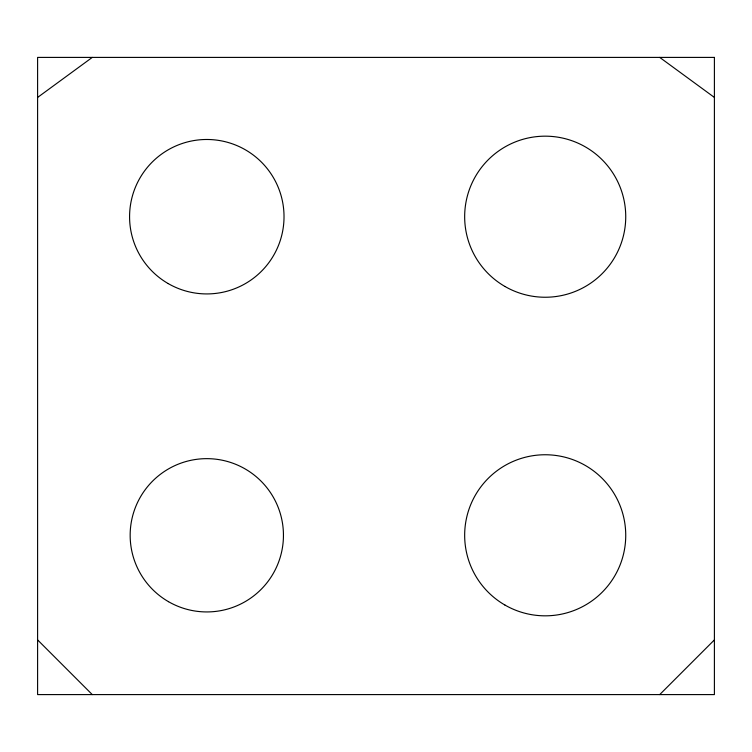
<?xml version="1.0" encoding="UTF-8"?>
<svg xmlns="http://www.w3.org/2000/svg" width="752" height="752" viewBox="0 0 752 752"><rect width="100%" height="100%" fill="white"/><g stroke="black" fill="none" stroke-linecap="round" stroke-linejoin="round"><path stroke-width="1.13" d="M659.72 694.594L714.4 639.905M37.6 97.44L92.28 57.406M659.72 57.406L714.4 97.44M37.6 639.905L92.28 694.594M714.4 57.406L37.6 57.406L37.6 694.594L714.4 694.594L714.4 57.406M168.185 283.579A77.221 77.221 0 0 0 284.021 216.708A77.221 77.221 0 0 0 168.185 149.827A77.221 77.221 0 0 0 168.185 283.579M168.476 601.666A76.648 76.648 0 0 0 283.448 535.292A76.648 76.648 0 0 0 168.476 468.919A76.648 76.648 0 0 0 168.476 601.666M504.93 605.04A80.539 80.539 0 0 0 625.739 535.292A80.539 80.539 0 0 0 504.93 465.544A80.539 80.539 0 0 0 504.93 605.04M504.93 286.456A80.539 80.539 0 0 0 625.739 216.708A80.539 80.539 0 0 0 504.93 146.96A80.539 80.539 0 0 0 504.93 286.456"/></g></svg>
